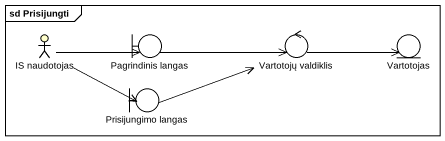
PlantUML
@startuml
mainframe sd Prisijungti
actor "IS naudotojas" as IS_naudotojas #FFFFCC
boundary "Pagrindinis langas" as Pagrindinis_langas
control "Vartotojų valdiklis" as Vartotojų_valdiklis
entity Vartotojas
boundary "Prisijungimo langas" as Prisijungimo_langas
IS_naudotojas -right-> Pagrindinis_langas
IS_naudotojas -right-> Prisijungimo_langas
Pagrindinis_langas -right-> Vartotojų_valdiklis
Vartotojų_valdiklis -right-> Vartotojas
Prisijungimo_langas -right-> Vartotojų_valdiklis
@enduml
